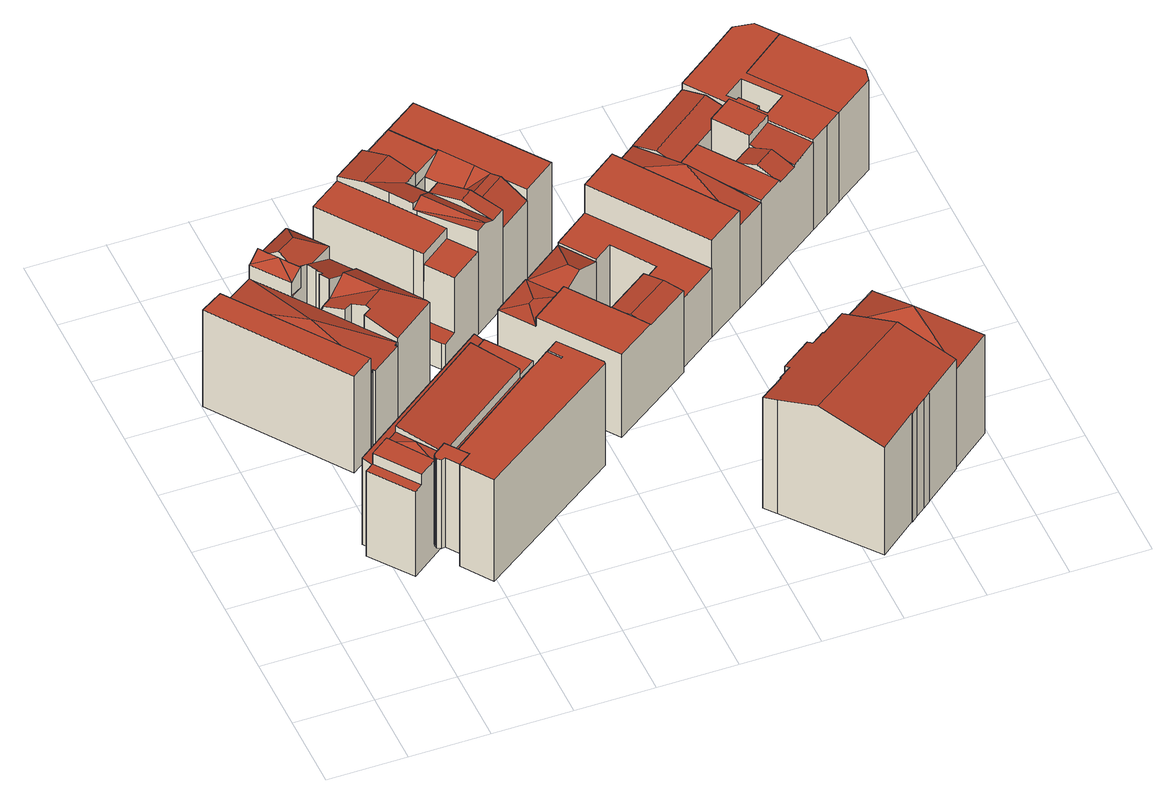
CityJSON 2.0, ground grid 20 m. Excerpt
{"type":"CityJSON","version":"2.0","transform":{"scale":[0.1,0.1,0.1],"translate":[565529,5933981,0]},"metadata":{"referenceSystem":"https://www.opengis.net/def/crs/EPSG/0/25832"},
"CityObjects":{
"building1":{"type":"Building","attributes":{"Gemeindeschluessel":"02000000","Geometrietyp2DReferenz":"3000","function":"31001_2010","roofType":"1000","measuredHeight":29.76,"storeysAboveGround":6},"geometry":[{"type":"MultiSurface","lod":"2","boundaries":[[[0,1,2,3]],[[4,5,6,7]],[[5,4,0,3]],[[4,7,1,0]],[[7,6,2,1]],[[6,5,3,2]]],"semantics":{"surfaces":[{"type":"RoofSurface"},{"type":"GroundSurface"},{"type":"WallSurface"}],"values":[0,1,2,2,2,2]}}]},
"building2":{"type":"Building","attributes":{"Gemeindeschluessel":"02000000","Geometrietyp2DReferenz":"3000","function":"51009_1610","roofType":"1000","measuredHeight":27.36},"geometry":[{"type":"MultiSurface","lod":"2","boundaries":[[[8,9,10,11]],[[11,10,12,13]],[[13,12,14,15]],[[15,14,16,17]],[[17,16,18,19]],[[19,18,20,21]],[[21,20,22,23]],[[23,22,24,25]],[[25,24,26,27]],[[27,26,28,29]],[[30,31,32,33]],[[33,32,34,35]],[[35,34,36,37]],[[29,28,31,30]],[[9,8,37,36]],[[37,8,11,13,15,17,19,21,23,25,27,29,30,33,35]],[[9,36,34,32,31,28,26,24,22,20,18,16,14,12,10]]],"semantics":{"surfaces":[{"type":"WallSurface"},{"type":"GroundSurface"},{"type":"RoofSurface"}],"values":[0,0,0,0,0,0,0,0,0,0,0,0,0,0,0,1,2]}}]},
"building3":{"type":"Building","attributes":{"Gemeindeschluessel":"02000000","Geometrietyp2DReferenz":"3000","function":"31001_2310","roofType":"3500","measuredHeight":27.43,"storeysAboveGround":8},"geometry":[{"type":"MultiSurface","lod":"2","boundaries":[[[38,39,40,41,42]],[[43,44,39,38]],[[40,39,45,46,47,48]],[[6,42,41,49]],[[50,48,47,51]],[[51,47,46,52]],[[53,54,55,56]],[[56,55,57,58]],[[59,60,61,62]],[[49,41,40,48,50]],[[53,56,58,63,59,62,7,6,49,50,51,52]],[[60,59,63,64]],[[64,63,58,57]],[[53,52,46,45,54]],[[7,62,61,44,43]],[[6,7,43,38,42]],[[64,57,55,54,45,39,44,61,60]]],"semantics":{"surfaces":[{"type":"RoofSurface"},{"type":"WallSurface"},{"type":"GroundSurface"}],"values":[0,0,0,1,1,1,1,1,1,1,2,1,1,1,1,1,0]}}]},
"building4":{"type":"Building","attributes":{"Gemeindeschluessel":"02000000","Geometrietyp2DReferenz":"3000","function":"31001_2010","roofType":"1000","measuredHeight":31.37,"storeysAboveGround":8},"geometry":[{"type":"MultiSurface","lod":"2","boundaries":[[[65,66,67,68]],[[69,70,71,72,73]],[[74,75,76]],[[77,74,76]],[[78,79,80,81,82,83,84,85]],[[74,86,87,75]],[[77,86,74]],[[88,89,90,91,92]],[[93,94,95,96]],[[97,65,68,98]],[[76,71,70,77]],[[66,69,73,67]],[[96,84,83,93]],[[91,81,80,92]],[[87,78,85,75]],[[99,100,101,102]],[[103,104,100,99]],[[89,105,106,90]],[[107,108,109,110]],[[111,112,113,114]],[[115,103,99,102,116,117,118,97,98,119,120,121,122,123,124,125,107,110,126,127,128]],[[121,120,113,112]],[[111,114,72,71,76,75,85,84,96,95]],[[97,118,79,78,87,86,77,70,69,66,65]],[[104,103,115,129]],[[130,131,132,109,108,133,134,106,105,135,101,100,104,129]],[[124,123,82,81,91,90,106,134]],[[135,105,89,88,117,116]],[[131,130,128,127]],[[130,129,115,128]],[[132,131,127,126]],[[109,132,126,110]],[[133,108,107,125]],[[122,121,112,111,95,94]],[[134,133,125,124]],[[101,135,116,102]],[[118,117,88,92,80,79]],[[123,122,94,93,83,82]],[[120,119,72,114,113]],[[119,98,68,67,73,72]]],"semantics":{"surfaces":[{"type":"RoofSurface"},{"type":"WallSurface"},{"type":"GroundSurface"}],"values":[0,0,0,0,0,0,0,0,0,1,1,1,1,1,1,1,1,1,1,0,2,1,1,1,1,0,1,1,1,1,1,1,1,1,1,1,1,1,1,1]}}]},
"building5":{"type":"Building","attributes":{"Gemeindeschluessel":"02000000","Geometrietyp2DReferenz":"3000","function":"31001_2310","roofType":"3100","measuredHeight":34.15,"storeysAboveGround":6},"geometry":[{"type":"MultiSurface","lod":"2","boundaries":[[[136,137,138,139]],[[140,141,142,143,144,145,146]],[[147,148,149,150,151,142,141]],[[152,153,154,149,155,156,157,158,159,160,161,162,163,164]],[[151,143,142]],[[165,166,164,167]],[[168,166,165,169]],[[170,171,172,173]],[[174,175,176,177]],[[146,178,140]],[[179,145,144,180]],[[154,150,149]],[[147,181,148]],[[172,148,181,182,173]],[[155,149,148]],[[164,163,167]],[[175,167,163,162,176]],[[183,176,162,161,184]],[[184,161,160,185]],[[185,160,159,186]],[[186,159,158,187]],[[187,158,157,188]],[[155,148,172,171,156]],[[174,189,167,175]],[[190,191,192,50]],[[51,193,194,195]],[[52,196,193,51]],[[197,177,176,183]],[[178,146,145,179,49,139,138]],[[180,144,143,151,150,154,153,198]],[[199,170,173,182,136,139,49]],[[198,153,152,168,169,200,201]],[[52,51,195,190,50,197,183,184,185,186,187,188,199,49,179,180,198,201]],[[196,52,201,200]],[[152,164,166,168]],[[197,50,192,189,174,177]],[[190,195,194,202,191]],[[199,188,157,156,171,170]],[[137,147,141,140]],[[202,194,193,196,200,169,165]],[[202,165,167,189,192,191]],[[136,182,181,147,137]],[[178,138,137,140]]],"semantics":{"surfaces":[{"type":"RoofSurface"},{"type":"WallSurface"},{"type":"GroundSurface"}],"values":[0,0,0,0,0,0,0,0,0,1,1,1,1,1,1,1,1,1,1,1,1,1,1,1,1,1,1,1,1,1,1,1,2,1,1,1,1,1,1,0,0,0,0]}}]},
"building6":{"type":"Building","attributes":{"Gemeindeschluessel":"02000000","Geometrietyp2DReferenz":"3000","function":"51009_1610","roofType":"2100","measuredHeight":8.81},"geometry":[{"type":"MultiSurface","lod":"2","boundaries":[[[203,204,205,206,207]],[[208,209,210,211,212]],[[208,207,206,209]],[[209,206,205,210]],[[210,205,204,211]],[[211,204,203,212]],[[212,203,207,208]]],"semantics":{"surfaces":[{"type":"RoofSurface"},{"type":"GroundSurface"},{"type":"WallSurface"}],"values":[0,1,2,2,2,2,2]}}]},
"building7":{"type":"Building","attributes":{"Gemeindeschluessel":"02000000","Geometrietyp2DReferenz":"3000","function":"51009_1610","roofType":"1000","measuredHeight":19.63},"geometry":[{"type":"MultiSurface","lod":"2","boundaries":[[[213,214,215,216,217,218,219,220,221,222,223]],[[224,225,226,227,228,229,230,231,232,233,234]],[[234,233,214,213]],[[233,232,215,214]],[[232,231,216,215]],[[231,230,217,216]],[[230,229,218,217]],[[229,228,219,218]],[[228,227,220,219]],[[227,226,221,220]],[[226,225,222,221]],[[225,224,223,222]],[[224,234,213,223]]],"semantics":{"surfaces":[{"type":"GroundSurface"},{"type":"RoofSurface"},{"type":"WallSurface"}],"values":[0,1,2,2,2,2,2,2,2,2,2,2,2]}}]},
"building8":{"type":"Building","attributes":{"Gemeindeschluessel":"02000000","Geometrietyp2DReferenz":"3000","function":"31001_2590","roofType":"1000","measuredHeight":24.82},"geometry":[{"type":"MultiSurface","lod":"2","boundaries":[[[235,236,237,238]],[[123,238,237,239]],[[239,237,236,125]],[[125,236,235,124]],[[124,235,238,123]],[[122,239,125,107,110,126,127,240,121]],[[122,121,240,127,126,110,107,125,124,123,239]]],"semantics":{"surfaces":[{"type":"RoofSurface"},{"type":"WallSurface"},{"type":"GroundSurface"}],"values":[0,1,1,1,1,0,2]}}]},
"building9":{"type":"Building","attributes":{"Gemeindeschluessel":"02000000","Geometrietyp2DReferenz":"3000","function":"31001_2010","roofType":"1000","measuredHeight":28.85,"storeysAboveGround":7},"geometry":[{"type":"MultiSurface","lod":"2","boundaries":[[[241,242,243,244,245,246,247]],[[248,249,250,251,252]],[[253,254,255,256,257]],[[209,247,246,258]],[[258,246,245,259]],[[259,245,244,260]],[[254,243,242,255]],[[210,241,247,209]],[[261,249,248,262]],[[262,248,252,212]],[[250,257,256,251]],[[261,262,212,211,210,209,258,259,260,263]],[[261,263,253,257,250,249]],[[211,212,252,251,256,255]],[[210,211,255,242,241]],[[263,260,244,243,254,253]]],"semantics":{"surfaces":[{"type":"RoofSurface"},{"type":"WallSurface"},{"type":"GroundSurface"}],"values":[0,0,0,1,1,1,1,1,1,1,1,2,1,1,1,1]}}]},
"building10":{"type":"Building","attributes":{"Gemeindeschluessel":"02000000","Geometrietyp2DReferenz":"3000","function":"31001_2310","roofType":"3100","measuredHeight":32.03,"storeysAboveGround":7},"geometry":[{"type":"MultiSurface","lod":"2","boundaries":[[[264,265,266,267,268]],[[269,270,265,264]],[[271,272,273,266,265,274]],[[275,271,276,277]],[[274,278,277,276]],[[267,279,268]],[[280,281,282,283]],[[263,270,269,260]],[[260,269,264,268,279,284,259]],[[263,260,259,258,285,280,283,286,287,288,289]],[[258,259,284,290,291,292]],[[286,283,282,293,294,295]],[[263,289,278,274,265,270]],[[289,288,275,277,278]],[[271,274,276]],[[288,287,272,271,275]],[[267,266,273]],[[287,286,295,273,272]],[[280,285,296,297,281]],[[296,285,258,292]],[[267,273,295,294,290,284,279]],[[291,290,294,293,282,281,297]],[[291,297,296,292]]],"semantics":{"surfaces":[{"type":"RoofSurface"},{"type":"WallSurface"},{"type":"GroundSurface"}],"values":[0,0,0,0,0,1,1,1,1,2,1,1,1,1,1,1,1,1,1,1,0,0,0]}}]},
"building11":{"type":"Building","attributes":{"Gemeindeschluessel":"02000000","Geometrietyp2DReferenz":"3000","function":"31001_2310","roofType":"1000","measuredHeight":28.56,"storeysAboveGround":6},"geometry":[{"type":"MultiSurface","lod":"2","boundaries":[[[298,299,300,301,302,303]],[[304,300,299,305]],[[306,307,298,303,308]],[[302,301,309]],[[310,307,306,280]],[[311,312,309,301,300,304,313,314,315]],[[289,316,317,310,280,285,311,315]],[[310,317,299,298,307]],[[305,299,317,316,318]],[[316,289,319,320,321,318]],[[319,289,315,314]],[[285,280,306,308,322,323]],[[322,308,303,302]],[[312,311,285,323]],[[320,319,314,313]],[[321,320,313,304]],[[321,304,305,318]],[[312,323,322,302,309]]],"semantics":{"surfaces":[{"type":"RoofSurface"},{"type":"WallSurface"},{"type":"GroundSurface"}],"values":[0,0,0,1,1,1,2,1,1,1,1,1,1,1,0,0,0,0]}}]},
"building12":{"type":"Building","attributes":{"Gemeindeschluessel":"02000000","Geometrietyp2DReferenz":"3000","function":"31001_2010","roofType":"1000","measuredHeight":25.79,"storeysAboveGround":8},"geometry":[{"type":"MultiSurface","lod":"2","boundaries":[[[324,325,326,327]],[[328,325,324]],[[329,326,325,328]],[[329,330,327,326]],[[331,332,333,334,335]],[[333,336,334]],[[337,338,339,340,341]],[[328,342,343,329]],[[335,327,330,331]],[[344,345,346]],[[337,347,338]],[[348,349,342,328,324,350]],[[350,324,327,335,334,336,351]],[[348,350,351,352,353,354,355,356]],[[357,354,353,331,330,329,343]],[[332,331,353,352,358]],[[359,355,354,357,345,344]],[[349,348,356,339,338,347]],[[340,339,356,355,359]],[[337,341,346]],[[358,352,351,336]],[[340,359,344,346,341]],[[358,336,333,332]],[[337,346,345,357,343,342,349,347]]],"semantics":{"surfaces":[{"type":"RoofSurface"},{"type":"WallSurface"},{"type":"GroundSurface"}],"values":[0,0,0,0,0,0,0,1,1,1,1,1,1,2,1,1,1,1,1,1,1,0,0,0]}}]},
"building13":{"type":"Building","attributes":{"Gemeindeschluessel":"02000000","Geometrietyp2DReferenz":"3000","function":"31001_2310","roofType":"1000","measuredHeight":27.49,"storeysAboveGround":6},"geometry":[{"type":"MultiSurface","lod":"2","boundaries":[[[360,361,362,363]],[[363,362,364,365]],[[365,364,312,366]],[[361,360,366,312]],[[366,360,363,365]],[[361,312,364,362]]],"semantics":{"surfaces":[{"type":"WallSurface"},{"type":"GroundSurface"},{"type":"RoofSurface"}],"values":[0,0,0,0,1,2]}}]},
"building14":{"type":"Building","attributes":{"Gemeindeschluessel":"02000000","Geometrietyp2DReferenz":"3000","function":"31001_2010","roofType":"1000","measuredHeight":21.25,"storeysAboveGround":6},"geometry":[{"type":"MultiSurface","lod":"2","boundaries":[[[367,368,369,370]],[[371,372,373,374]],[[371,374,375,376,367,370,377,378]],[[379,380,373,372,381,382,369,368]],[[382,381,378,377]],[[380,379,376,375]],[[381,372,371,378]],[[373,380,375,374]],[[379,368,367,376]],[[369,382,377,370]]],"semantics":{"surfaces":[{"type":"WallSurface"},{"type":"GroundSurface"},{"type":"RoofSurface"}],"values":[0,0,1,2,0,0,0,0,0,0]}}]},
"building15":{"type":"Building","attributes":{"Gemeindeschluessel":"02000000","Geometrietyp2DReferenz":"3000","function":"31001_2010","roofType":"3100","measuredHeight":38.2,"storeysAboveGround":8},"geometry":[{"type":"MultiSurface","lod":"2","boundaries":[[[383,384,385,386]],[[386,385,387,388]],[[388,387,389,390]],[[390,389,391,392]],[[392,391,393,394]],[[394,393,395,396]],[[396,395,397,398]],[[398,397,399,400]],[[401,402,403,404]],[[404,403,405,406]],[[406,405,407,408]],[[408,407,409,410]],[[411,412,413,414]],[[415,416,417,411,414,383,386,388,390,392,394,396,398,400,401,404,406,408,410]],[[418,419,420,409,407,405,403,402,421,422]],[[421,402,401,400,399]],[[412,411,417,418,422]],[[419,418,417,416]],[[420,419,416,415]],[[409,420,415,410]],[[384,383,414,413]],[[384,413,412,422,421,399,397,395,393,391,389,387,385]]],"semantics":{"surfaces":[{"type":"WallSurface"},{"type":"GroundSurface"},{"type":"RoofSurface"}],"values":[0,0,0,0,0,0,0,0,0,0,0,0,0,1,2,0,0,0,0,0,0,2]}}]},
"building16":{"type":"Building","attributes":{"Gemeindeschluessel":"02000000","Geometrietyp2DReferenz":"3000","function":"31001_2310","roofType":"1000","measuredHeight":30.02,"storeysAboveGround":5},"geometry":[{"type":"MultiSurface","lod":"2","boundaries":[[[423,424,425,426]],[[378,377,427,428]],[[377,378,423,426]],[[378,428,424,423]],[[428,427,425,424]],[[427,377,426,425]]],"semantics":{"surfaces":[{"type":"RoofSurface"},{"type":"GroundSurface"},{"type":"WallSurface"}],"values":[0,1,2,2,2,2]}}]},
"building17":{"type":"Building","attributes":{"Gemeindeschluessel":"02000000","Geometrietyp2DReferenz":"3000","function":"31001_2310","roofType":"4000","measuredHeight":32.17,"storeysAboveGround":8},"geometry":[{"type":"MultiSurface","lod":"2","boundaries":[[[429,430,431]],[[430,432,433]],[[429,434,432,430]],[[433,432,434,435,436,437]],[[438,439,436,435]],[[438,435,434,429]],[[439,438,429,431,440]],[[437,436,439,440]],[[437,440,431,430,433]]],"semantics":{"surfaces":[{"type":"RoofSurface"},{"type":"WallSurface"},{"type":"GroundSurface"}],"values":[0,0,0,1,2,1,1,1,0]}}]},
"building18":{"type":"Building","attributes":{"Gemeindeschluessel":"02000000","Geometrietyp2DReferenz":"3000","function":"31001_2010","roofType":"4000","measuredHeight":37.68,"storeysAboveGround":8},"geometry":[{"type":"MultiSurface","lod":"2","boundaries":[[[441,442,443,444]],[[445,441,444]],[[442,441,446,447]],[[448,444,443,449]],[[449,443,442,447,450]],[[451,452,445,444,448]],[[451,448,449,450]],[[452,451,450,447,446]],[[452,446,441,445]]],"semantics":{"surfaces":[{"type":"RoofSurface"},{"type":"WallSurface"},{"type":"GroundSurface"}],"values":[0,0,0,1,1,1,2,1,0]}}]},
"building19":{"type":"Building","attributes":{"Gemeindeschluessel":"02000000","Geometrietyp2DReferenz":"3000","function":"31001_2310","roofType":"3100","measuredHeight":29.21,"storeysAboveGround":6},"geometry":[{"type":"MultiSurface","lod":"2","boundaries":[[[453,454,455,456]],[[457,458,459,460,461,462]],[[463,464,465,466,459,458]],[[460,467,466,468,469,470,471]],[[472,473,474,475]],[[462,476,457]],[[463,477,464]],[[478,456,455,479]],[[470,454,453,471]],[[465,468,466]],[[460,471,461]],[[480,481,435,482,483,484,436,485,486,487,488,489,490,491],[492,493,494,495,496,497]],[[484,483,482,435,498,499,473,472,500,501,436]],[[502,479,455,454,470,469,491,490,489,488,487,503]],[[500,504,505,502,503,506,507,501]],[[472,475,508,509,478,479,502,505,504,500]],[[501,507,506,503,487,486,485,436]],[[494,493,492,478,509,508]],[[476,496,495,494,508,475,474]],[[476,462,461,471,497,496]],[[435,481,480,491,469,468,465,464,477,498]],[[497,471,453,456,478,492]],[[510,463,458,457]],[[459,466,467,460]],[[499,498,477,463,510,457,476,474,473]]],"semantics":{"surfaces":[{"type":"RoofSurface"},{"type":"WallSurface"},{"type":"GroundSurface"}],"values":[0,0,0,0,1,1,1,1,1,1,1,2,1,1,0,0,1,1,1,1,1,1,1,1,0]}}]},
"building20":{"type":"Building","attributes":{"Gemeindeschluessel":"02000000","Geometrietyp2DReferenz":"3000","function":"31001_2310","roofType":"1000","measuredHeight":27.74,"storeysAboveGround":7},"geometry":[{"type":"MultiSurface","lod":"2","boundaries":[[[511,512,513,491,487,514,515,516,517],[518,519,520,521,522,523,524,525]],[[526,527,528,529,530,531,532,533,534],[535,536,537,538,539,540,541,542]],[[534,533,512,511]],[[533,532,513,512]],[[532,531,491,513]],[[531,530,487,491]],[[530,529,514,487]],[[529,528,515,514]],[[528,527,516,515]],[[527,526,517,516]],[[526,534,511,517]],[[542,541,519,518]],[[541,540,520,519]],[[540,539,521,520]],[[539,538,522,521]],[[538,537,523,522]],[[537,536,524,523]],[[536,535,525,524]],[[535,542,518,525]]],"semantics":{"surfaces":[{"type":"GroundSurface"},{"type":"RoofSurface"},{"type":"WallSurface"}],"values":[0,1,2,2,2,2,2,2,2,2,2,2,2,2,2,2,2,2,2]}}]},
"building21":{"type":"Building","attributes":{"Gemeindeschluessel":"02000000","Geometrietyp2DReferenz":"3000","function":"31001_2310","roofType":"1000","measuredHeight":27.57,"storeysAboveGround":6},"geometry":[{"type":"MultiSurface","lod":"2","boundaries":[[[543,534,526,544]],[[545,533,534,543]],[[546,547,526,534,533]],[[548,545,543,544,549]],[[548,549,547,546]],[[545,548,546,533]],[[549,544,526,547]]],"semantics":{"surfaces":[{"type":"WallSurface"},{"type":"RoofSurface"},{"type":"GroundSurface"}],"values":[0,0,1,2,0,0,0]}}]}
},
"vertices":[
[236,703,306],[292,744,306],[59,1066,306],[3,1031,306],[236,703,8],[3,1031,8],[59,1066,8],[292,744,8],
[298,378,47],[298,378,321],[299,380,321],[299,380,47],[299,383,321],[299,383,47],[301,385,321],[301,385,47],[302,386,321],[302,386,47],[304,388,321],[304,388,47],[335,411,321],[335,411,47],[375,357,321],[375,357,47],[341,333,321],[341,333,47],[319,365,321],[319,365,47],[309,363,321],[309,363,47],[300,369,47],[300,369,321],[299,371,321],[299,371,47],[299,374,321],[299,374,47],[298,376,321],[298,376,47],
[59,1065,262],[225,935,282],[156,1129,262],[155,1129,262],[59,1066,262],[292,744,262],[293,744,263],[383,811,263],[385,812,262],[333,883,262],[304,924,262],[155,1129,8],[304,924,8],[333,883,8],[385,812,8],[380,808,8],[380,808,263],[376,805,263],[376,805,8],[380,800,262],[380,800,8],[300,750,8],[300,750,263],[295,746,263],[295,746,8],[303,745,8],[303,745,262],
[236,338,270],[257,354,270],[181,458,270],[159,443,270],[257,354,302],[303,387,302],[229,494,302],[181,459,302],[181,458,302],[281,452,309],[260,517,289],[229,494,289],[303,387,289],[334,410,294],[335,411,294],[336,410,294],[594,598,294],[593,599,294],[593,600,294],[518,705,308],[260,517,308],[333,410,289],[334,410,289],[353,387,273],[357,381,275],[615,569,275],[594,598,267],[336,410,267],[593,600,270],[641,634,270],[565,740,270],[518,705,270],[236,338,8],[159,443,8],[341,333,8],[341,333,322],[371,354,322],[371,354,8],[393,257,8],[393,257,322],[357,381,322],[615,569,322],[682,568,8],[682,568,322],[686,571,322],[686,571,8],[565,740,267],[550,761,274],[165,481,274],[181,459,267],[766,514,8],[375,357,8],[353,387,8],[335,411,8],[181,459,8],[165,481,8],[550,761,8],[641,634,8],[593,599,8],[616,568,8],[660,600,8],[663,602,8],[692,623,8],[767,521,8],[766,514,322],[767,521,322],[692,623,322],[663,602,322],[660,600,322],[616,568,322],[375,357,322],
[221,1039,305],[215,1102,330],[156,1130,306],[155,1129,305],[200,1122,330],[215,1102,349],[263,1132,349],[276,1202,310],[274,1205,308],[209,1165,307],[183,1148,307],[230,1081,330],[249,1055,307],[288,1080,307],[343,1115,307],[341,1117,308],[385,1058,268],[375,1072,268],[343,1115,269],[249,1055,333],[250,1053,333],[268,1066,321],[284,1041,321],[279,1037,325],[289,1022,325],[278,1015,333],[293,992,333],[294,991,333],[335,1022,303],[398,944,307],[340,1025,307],[294,991,273],[385,1058,274],[492,901,276],[223,1036,267],[250,1053,267],[249,1055,267],[221,1038,267],[269,973,267],[294,991,267],[293,992,267],[267,975,267],[183,1148,330],[209,1165,8],[274,1205,8],[249,1055,330],[221,1038,305],[293,992,8],[278,1015,8],[289,1022,8],[279,1037,8],[284,1041,8],[268,1066,8],[269,973,273],[323,937,8],[323,937,294],[304,924,294],[333,883,303],[353,897,303],[353,897,8],[385,812,274],[267,975,8],[375,1072,8],[223,1036,8],[496,894,274],[496,894,8],[346,906,307],
[501,1000,89],[534,1024,96],[518,1047,96],[363,1261,96],[331,1238,89],[331,1238,8],[363,1261,8],[518,1047,8],[534,1024,8],[501,1000,8],
[641,600,59],[609,577,59],[593,599,59],[625,623,59],[630,625,59],[636,625,59],[641,623,59],[645,620,59],[647,615,59],[647,609,59],[645,604,59],[645,604,255],[647,609,255],[647,615,255],[645,620,255],[641,623,255],[636,625,255],[630,625,255],[625,623,255],[593,599,255],[609,577,255],[641,600,255],
[616,568,256],[660,600,256],[637,631,256],[593,599,256],[637,631,8],[577,782,8],
[518,1047,296],[534,1024,296],[614,1082,296],[568,1146,296],[525,1207,296],[444,1318,296],[363,1261,296],[545,942,88],[551,934,89],[582,957,94],[534,1023,94],[501,1000,88],[663,1016,264],[614,1082,264],[534,1024,264],[534,1023,264],[582,957,264],[444,1318,8],[525,1207,8],[568,1146,8],[551,934,8],[545,942,8],[663,1016,8],
[564,1151,310],[688,1034,328],[588,1173,328],[579,1166,322],[562,1154,310],[568,1146,310],[663,1016,328],[615,1192,309],[614,1191,310],[614,1192,310],[715,1054,309],[646,1215,309],[665,1123,328],[697,1146,328],[747,1077,310],[562,1154,328],[608,1268,8],[608,1268,311],[611,1264,310],[611,1264,8],[525,1207,328],[529,1376,8],[579,1239,8],[614,1191,8],[646,1215,8],[747,1077,8],[486,1260,328],[485,1261,328],[444,1318,310],[584,1243,309],[579,1240,309],[579,1239,310],[529,1376,310],[570,1320,328],
[660,1282,253],[706,1220,254],[749,1252,293],[693,1330,293],[687,1326,288],[648,1299,253],[775,1217,290],[705,1220,253],[608,1268,253],[648,1298,253],[606,1270,253],[693,1330,288],[648,1298,8],[616,1437,8],[616,1437,288],[791,1194,294],[831,1139,253],[831,1139,8],[665,1190,8],[706,1220,8],[665,1190,253],[747,1077,253],[706,1133,294],[690,1155,290],[606,1270,288],[529,1376,288],
[631,821,266],[701,810,272],[716,820,272],[727,891,266],[690,739,266],[786,809,266],[785,810,266],[785,810,262],[841,849,291],[822,876,291],[728,891,262],[727,891,262],[838,971,262],[900,649,295],[920,621,292],[1030,697,292],[999,740,298],[889,664,298],[690,739,295],[786,809,295],[859,707,292],[859,707,295],[878,680,295],[920,621,295],[822,554,40],[822,554,295],[631,821,40],[838,971,40],[896,888,40],[785,810,40],[858,707,40],[969,784,40],[1030,697,40],[858,707,295],[896,888,262],[969,784,292],
[701,1497,14],[701,1497,288],[915,1200,288],[915,1200,14],[831,1139,288],[831,1139,14],[616,1437,14],
[896,888,56],[896,888,269],[838,971,269],[838,971,56],[1030,697,56],[1030,697,269],[969,784,269],[969,784,56],[1014,816,56],[942,920,56],[930,1039,56],[1125,763,56],[942,920,269],[1014,816,269],[1125,763,269],[930,1039,269],
[1104,296,8],[1104,296,349],[1102,299,348],[1102,299,8],[1135,322,348],[1135,322,8],[1127,334,343],[1127,334,8],[1204,388,343],[1204,388,8],[1213,376,348],[1213,376,8],[1246,399,348],[1246,399,8],[1248,397,349],[1248,397,8],[1309,440,349],[1309,440,8],[1491,207,8],[1491,207,346],[1393,131,345],[1393,131,8],[1394,130,344],[1394,130,8],[1377,117,344],[1377,117,8],[1352,98,343],[1352,98,8],[1064,224,8],[1064,224,359],[1041,253,349],[1041,253,8],[1335,84,8],[1334,85,8],[1237,7,8],[1237,7,341],[1334,85,343],[1335,84,343],[1398,326,390],[1130,140,390],
[1125,763,356],[1219,828,356],[1024,1108,356],[930,1039,356],[1024,1108,56],[1219,828,56],
[1219,828,310],[1157,994,377],[1025,1106,311],[1291,880,311],[1096,1158,311],[1292,879,310],[1292,879,55],[1095,1160,55],[1095,1160,310],[1219,828,55],[1024,1108,55],[1024,1108,311],
[1451,362,390],[1413,514,316],[1413,515,316],[1307,442,316],[1489,210,316],[1591,285,318],[1592,286,316],[1307,442,13],[1413,515,13],[1592,286,13],[1491,207,13],[1491,207,314],
[1335,1058,347],[1398,1103,347],[1339,1185,347],[1277,1140,347],[1296,1008,318],[1320,973,335],[1370,1008,335],[1345,1043,318],[1335,1058,310],[1285,1023,310],[1344,939,318],[1355,924,310],[1405,959,310],[1395,974,318],[1370,1008,318],[1405,959,318],[1469,1004,325],[1398,1103,325],[1335,1058,318],[1166,1058,312],[1166,1058,318],[1228,1103,318],[1228,1103,312],[1285,1023,318],[1355,924,318],[1277,1140,312],[1339,1185,312],[1405,959,55],[1355,924,55],[1222,979,55],[1166,1058,55],[1131,1109,55],[1157,1206,55],[1204,1241,55],[1267,1287,55],[1303,1236,55],[1339,1185,55],[1398,1103,55],[1469,1004,55],[1277,1140,55],[1276,1140,55],[1227,1105,55],[1228,1103,55],[1285,1023,55],[1335,1058,55],[1292,879,318],[1222,979,318],[1131,1109,326],[1095,1160,312],[1303,1236,326],[1267,1287,312],[1192,1155,326],[1240,1190,326],[1204,1241,312],[1157,1206,312],[1227,1105,313],[1276,1140,312],[1320,973,318],
[1412,1264,55],[1555,1065,55],[1516,1037,55],[1351,1348,55],[1439,1414,55],[1489,1406,55],[1529,1353,55],[1343,1212,55],[1359,1191,55],[1366,1196,55],[1398,1153,55],[1391,1147,55],[1407,1125,55],[1459,1163,55],[1394,1250,55],[1529,1353,332],[1489,1406,332],[1439,1414,332],[1351,1348,332],[1267,1287,332],[1469,1004,332],[1516,1037,332],[1555,1065,332],[1412,1264,332],[1394,1250,332],[1459,1163,332],[1407,1125,332],[1391,1147,332],[1398,1153,332],[1366,1196,332],[1359,1191,332],[1343,1212,332],
[1412,1264,56],[1529,1353,56],[1555,1065,56],[1657,1137,332],[1664,1172,332],[1657,1137,56],[1664,1172,56]
]}
